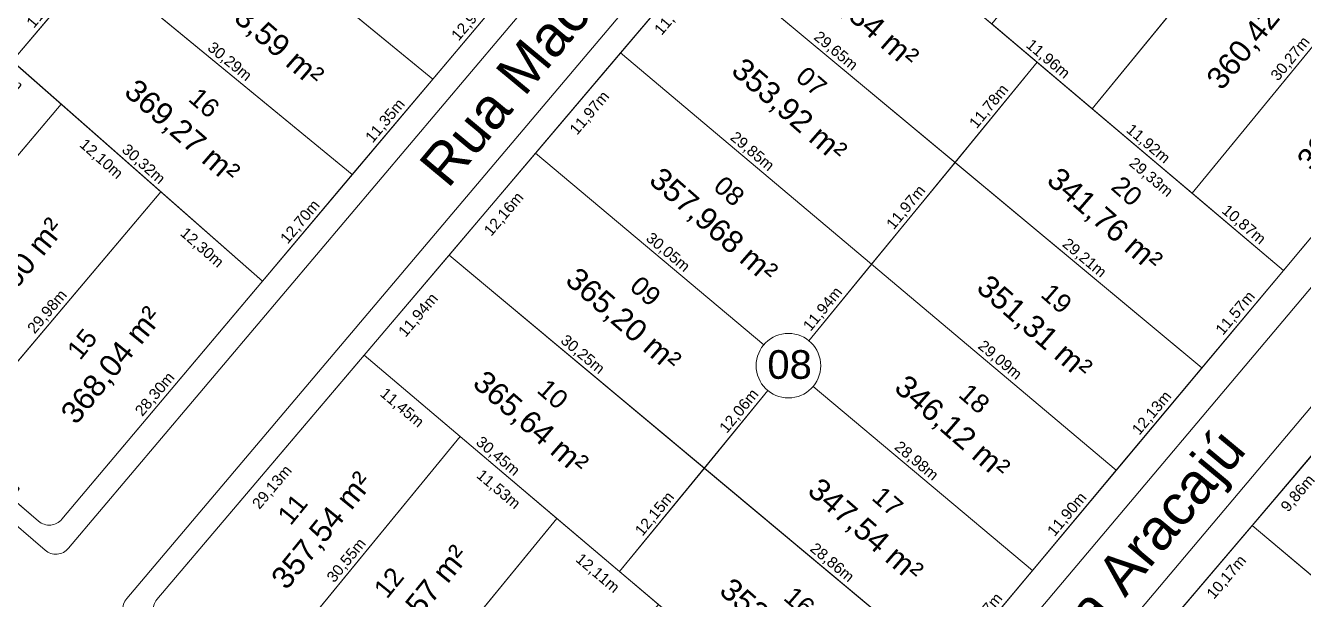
# Model space of a CAD drawing. Header units: metres. Extents: x 3808 to 8215, y 2374 to 6187.
# Drawn here: x 5426.7 to 5542.9, y 3621.4 to 3673.6 of the extents above; entities that cross this region are included whole.
import ezdxf

# ---------------------------------------------------------------- set-up
doc = ezdxf.new("R2010")
doc.units = ezdxf.units.M
for name, color, linetype in [('Areas Lotes', 1, 'Continuous'), ('Calçada', 8, 'Continuous'), ('COTAS', 7, 'Continuous'), ('Fluxo', 170, 'Continuous'), ('Lote', 7, 'Continuous'), ('Nome das Ruas', 7, 'Continuous'), ('Nº Lote', 7, 'Continuous'), ('Nº. quadra', 7, 'Continuous'), ('quadras', 7, 'Continuous')]:
    doc.layers.add(name, color=color, linetype=linetype)
doc.styles.add('Arial', font='arial.ttf')
doc.dimstyles.new('Copy(2) of ISO-25', dxfattribs={"dimtxt": 1, "dimasz": 2.5, "dimexe": 1.25, "dimexo": 0.625, "dimgap": 0.2, "dimtad": 1, "dimtoh": 1, "dimlfac": 1, "dimzin": 1, "dimtxsty": 'Arial', "dimblk": 'NONE', "dimcen": 0, "dimse1": 1, "dimse2": 1, "dimsd1": 1, "dimsd2": 1, "dimclrt": 256, "dimaunit": 1, "dimadec": 3, "dimazin": 0, "dimtfac": 1, "dimtmove": 0, "dimatfit": 3, "dimldrblk": 'NONE', "dimfxl": 1, "dimtolj": 1, "dimtzin": 0, "dimarcsym": 0})

# ---------------------------------------------------------------- blocks, each defined once
blk = doc.blocks.new('*D8033')
at = {"layer": 'Defpoints', "color": 0, "linetype": 'Continuous', "transparency": 16777216}
for p in [(5536.74, 3709.92), (5627.88, 3632.7), (5627.88, 3632.7)]:
    blk.add_point(p, dxfattribs=at)
at = {"layer": 'COTAS', "linetype": 'Continuous', "lineweight": 5, "transparency": 16777216, "insert": (5582.82, 3671.92), "char_height": 1, "attachment_point": 5, "rotation": 319.7275, "style": 'Arial'}
blk.add_mtext('\\A1;119,46m', dxfattribs=at)
blk = doc.blocks.new('_None')
blk = doc.blocks.new('*D8243')
at = {"layer": 'Defpoints', "color": 0, "linetype": 'Continuous', "transparency": 16777216}
for p in [(5538.28, 3628.12), (5539.9, 3626.73), (5531.69, 3620.37)]:
    blk.add_point(p, dxfattribs=at)
at = {"layer": 'COTAS', "linetype": 'Continuous', "lineweight": 5, "transparency": 16777216, "insert": (5536, 3623.38), "char_height": 1, "attachment_point": 5, "rotation": 49.624, "style": 'Arial'}
blk.add_mtext('\\A1;10,17m', dxfattribs=at)
blk = doc.blocks.new('*D8244')
at = {"layer": 'Defpoints', "color": 0, "linetype": 'Continuous', "transparency": 16777216}
for p in [(5544.66, 3635.63), (5546.29, 3634.24), (5538.28, 3628.12)]:
    blk.add_point(p, dxfattribs=at)
at = {"layer": 'COTAS', "linetype": 'Continuous', "lineweight": 5, "transparency": 16777216, "insert": (5542.49, 3631.01), "char_height": 1, "attachment_point": 5, "rotation": 49.624, "style": 'Arial'}
blk.add_mtext('\\A1;9,86m', dxfattribs=at)
blk = doc.blocks.new('*D8261')
at = {"layer": 'Defpoints', "color": 0, "linetype": 'Continuous', "transparency": 16777216}
for p in [(5538.28, 3628.12), (5561.1, 3608.92), (5561.1, 3608.92)]:
    blk.add_point(p, dxfattribs=at)
at = {"layer": 'COTAS', "linetype": 'Continuous', "lineweight": 5, "transparency": 16777216, "insert": (5550.2, 3619.13), "char_height": 1, "attachment_point": 5, "rotation": 319.9346, "style": 'Arial'}
blk.add_mtext('\\A1;29,82m', dxfattribs=at)
blk = doc.blocks.new('*D8282')
at = {"layer": 'Defpoints', "color": 0, "linetype": 'Continuous', "transparency": 16777216}
for p in [(5419.67, 3635.57), (5427.9, 3628.51), (5427.9, 3628.51)]:
    blk.add_point(p, dxfattribs=at)
at = {"layer": 'COTAS', "linetype": 'Continuous', "lineweight": 5, "transparency": 16777216, "insert": (5424.3, 3632.65), "char_height": 1, "attachment_point": 5, "rotation": 319.3755, "style": 'Arial'}
blk.add_mtext('\\A1;10,84m', dxfattribs=at)
blk = doc.blocks.new('*D8295')
at = {"layer": 'Defpoints', "color": 0, "linetype": 'Continuous', "transparency": 16777216}
for p in [(5429.94, 3666.46), (5429.94, 3666.46), (5410.49, 3643.45)]:
    blk.add_point(p, dxfattribs=at)
at = {"layer": 'COTAS', "linetype": 'Continuous', "lineweight": 5, "transparency": 16777216, "insert": (5419.6, 3655.47), "char_height": 1, "attachment_point": 5, "rotation": 49.7979, "style": 'Arial'}
blk.add_mtext('\\A1;30,13m', dxfattribs=at)
blk = doc.blocks.new('*D8296')
at = {"layer": 'Defpoints', "color": 0, "linetype": 'Continuous', "transparency": 16777216}
for p in [(5439.02, 3658.47), (5439.02, 3658.47), (5419.67, 3635.57)]:
    blk.add_point(p, dxfattribs=at)
at = {"layer": 'COTAS', "linetype": 'Continuous', "lineweight": 5, "transparency": 16777216, "insert": (5428.73, 3647.54), "char_height": 1, "attachment_point": 5, "rotation": 49.7979, "style": 'Arial'}
blk.add_mtext('\\A1;29,98m', dxfattribs=at)
blk = doc.blocks.new('*D8297')
at = {"layer": 'Defpoints', "color": 0, "linetype": 'Continuous', "transparency": 16777216}
for p in [(5448.25, 3650.34), (5448.25, 3650.34), (5430.02, 3628.68)]:
    blk.add_point(p, dxfattribs=at)
at = {"layer": 'COTAS', "linetype": 'Continuous', "lineweight": 5, "transparency": 16777216, "insert": (5438.52, 3640.03), "char_height": 1, "attachment_point": 5, "rotation": 49.9029, "style": 'Arial'}
blk.add_mtext('\\A1;28,30m', dxfattribs=at)
blk = doc.blocks.new('*D8298')
at = {"layer": 'Defpoints', "color": 0, "linetype": 'Continuous', "transparency": 16777216}
for p in [(5466.24, 3636.21), (5466.24, 3636.21), (5446.88, 3612.59)]:
    blk.add_point(p, dxfattribs=at)
at = {"layer": 'COTAS', "linetype": 'Continuous', "lineweight": 5, "transparency": 16777216, "insert": (5455.94, 3624.91), "char_height": 1, "attachment_point": 5, "rotation": 50.658, "style": 'Arial'}
blk.add_mtext('\\A1;30,55m', dxfattribs=at)
blk = doc.blocks.new('*D8299')
at = {"layer": 'Defpoints', "color": 0, "linetype": 'Continuous', "transparency": 16777216}
for p in [(5475.04, 3628.76), (5475.04, 3628.76), (5455.74, 3605.21)]:
    blk.add_point(p, dxfattribs=at)
at = {"layer": 'COTAS', "linetype": 'Continuous', "lineweight": 5, "transparency": 16777216, "insert": (5464.77, 3617.5), "char_height": 1, "attachment_point": 5, "rotation": 50.658, "style": 'Arial'}
blk.add_mtext('\\A1;30,45m', dxfattribs=at)
blk = doc.blocks.new('*D8304')
at = {"layer": 'Defpoints', "color": 0, "linetype": 'Continuous', "transparency": 16777216}
for p in [(5518.29, 3624.02), (5518.29, 3624.02), (5510.61, 3614.84)]:
    blk.add_point(p, dxfattribs=at)
at = {"layer": 'COTAS', "linetype": 'Continuous', "lineweight": 5, "transparency": 16777216, "insert": (5513.83, 3619.94), "char_height": 1, "attachment_point": 5, "rotation": 50.1026, "style": 'Arial'}
blk.add_mtext('\\A1;11,97m', dxfattribs=at)
blk = doc.blocks.new('*D8305')
at = {"layer": 'Defpoints', "color": 0, "linetype": 'Continuous', "transparency": 16777216}
for p in [(5525.92, 3633.15), (5525.92, 3633.15), (5518.29, 3624.02)]:
    blk.add_point(p, dxfattribs=at)
at = {"layer": 'COTAS', "linetype": 'Continuous', "lineweight": 5, "transparency": 16777216, "insert": (5521.49, 3629.1), "char_height": 1, "attachment_point": 5, "rotation": 50.1026, "style": 'Arial'}
blk.add_mtext('\\A1;11,90m', dxfattribs=at)
blk = doc.blocks.new('*D8306')
at = {"layer": 'Defpoints', "color": 0, "linetype": 'Continuous', "transparency": 16777216}
for p in [(5533.7, 3642.46), (5533.7, 3642.46), (5525.92, 3633.15)]:
    blk.add_point(p, dxfattribs=at)
at = {"layer": 'COTAS', "linetype": 'Continuous', "lineweight": 5, "transparency": 16777216, "insert": (5529.2, 3638.32), "char_height": 1, "attachment_point": 5, "rotation": 50.1026, "style": 'Arial'}
blk.add_mtext('\\A1;12,13m', dxfattribs=at)
blk = doc.blocks.new('*D8307')
at = {"layer": 'Defpoints', "color": 0, "linetype": 'Continuous', "transparency": 16777216}
for p in [(5541.12, 3651.33), (5541.12, 3651.33), (5533.7, 3642.46)]:
    blk.add_point(p, dxfattribs=at)
at = {"layer": 'COTAS', "linetype": 'Continuous', "lineweight": 5, "transparency": 16777216, "insert": (5536.8, 3647.41), "char_height": 1, "attachment_point": 5, "rotation": 50.1026, "style": 'Arial'}
blk.add_mtext('\\A1;11,57m', dxfattribs=at)
blk = doc.blocks.new('*D8308')
at = {"layer": 'Defpoints', "color": 0, "linetype": 'Continuous', "transparency": 16777216}
for p in [(5559.61, 3673.44), (5559.61, 3673.44), (5541.12, 3651.33)]:
    blk.add_point(p, dxfattribs=at)
at = {"layer": 'COTAS', "linetype": 'Continuous', "lineweight": 5, "transparency": 16777216, "insert": (5549.75, 3662.9), "char_height": 1, "attachment_point": 5, "rotation": 50.1026, "style": 'Arial'}
blk.add_mtext('\\A1;28,82m', dxfattribs=at)
blk = doc.blocks.new('*D8309')
at = {"layer": 'Defpoints', "color": 0, "linetype": 'Continuous', "transparency": 16777216}
for p in [(5456.43, 3660.05), (5456.43, 3660.05), (5448.25, 3650.34)]:
    blk.add_point(p, dxfattribs=at)
at = {"layer": 'COTAS', "linetype": 'Continuous', "lineweight": 5, "transparency": 16777216, "insert": (5451.73, 3655.71), "char_height": 1, "attachment_point": 5, "rotation": 49.9029, "style": 'Arial'}
blk.add_mtext('\\A1;12,70m', dxfattribs=at)
blk = doc.blocks.new('*D8310')
at = {"layer": 'Defpoints', "color": 0, "linetype": 'Continuous', "transparency": 16777216}
for p in [(5463.74, 3668.73), (5463.74, 3668.73), (5456.43, 3660.05)]:
    blk.add_point(p, dxfattribs=at)
at = {"layer": 'COTAS', "linetype": 'Continuous', "lineweight": 5, "transparency": 16777216, "insert": (5459.47, 3664.91), "char_height": 1, "attachment_point": 5, "rotation": 49.9029, "style": 'Arial'}
blk.add_mtext('\\A1;11,35m', dxfattribs=at)
blk = doc.blocks.new('*D8311')
at = {"layer": 'Defpoints', "color": 0, "linetype": 'Continuous', "transparency": 16777216}
for p in [(5472.06, 3678.61), (5472.06, 3678.61), (5463.74, 3668.73)]:
    blk.add_point(p, dxfattribs=at)
at = {"layer": 'COTAS', "linetype": 'Continuous', "lineweight": 5, "transparency": 16777216, "insert": (5467.29, 3674.19), "char_height": 1, "attachment_point": 5, "rotation": 49.9029, "style": 'Arial'}
blk.add_mtext('\\A1;12,91m', dxfattribs=at)
blk = doc.blocks.new('*D8324')
at = {"layer": 'Defpoints', "color": 0, "linetype": 'Continuous', "transparency": 16777216}
for p in [(5433.03, 3679.29), (5433.03, 3679.29), (5425.5, 3670.37)]:
    blk.add_point(p, dxfattribs=at)
at = {"layer": 'COTAS', "linetype": 'Continuous', "lineweight": 5, "transparency": 16777216, "insert": (5428.65, 3675.35), "char_height": 1, "attachment_point": 5, "rotation": 49.7979, "style": 'Arial'}
blk.add_mtext('\\A1;11,67m', dxfattribs=at)
blk = doc.blocks.new('*D8329')
at = {"layer": 'Defpoints', "color": 0, "linetype": 'Continuous', "transparency": 16777216}
for p in [(5488.45, 3633.33), (5488.45, 3633.33), (5480.75, 3623.93)]:
    blk.add_point(p, dxfattribs=at)
at = {"layer": 'COTAS', "linetype": 'Continuous', "lineweight": 5, "transparency": 16777216, "insert": (5483.98, 3629.14), "char_height": 1, "attachment_point": 5, "rotation": 50.658, "style": 'Arial'}
blk.add_mtext('\\A1;12,15m', dxfattribs=at)
blk = doc.blocks.new('*D8330')
at = {"layer": 'Defpoints', "color": 0, "linetype": 'Continuous', "transparency": 16777216}
for p in [(5496.1, 3642.66), (5496.1, 3642.66), (5488.45, 3633.33)]:
    blk.add_point(p, dxfattribs=at)
at = {"layer": 'COTAS', "linetype": 'Continuous', "lineweight": 5, "transparency": 16777216, "insert": (5491.66, 3638.5), "char_height": 1, "attachment_point": 5, "rotation": 50.658, "style": 'Arial'}
blk.add_mtext('\\A1;12,06m', dxfattribs=at)
blk = doc.blocks.new('*D8331')
at = {"layer": 'Defpoints', "color": 0, "linetype": 'Continuous', "transparency": 16777216}
for p in [(5503.67, 3651.89), (5503.67, 3651.89), (5496.1, 3642.66)]:
    blk.add_point(p, dxfattribs=at)
at = {"layer": 'COTAS', "linetype": 'Continuous', "lineweight": 5, "transparency": 16777216, "insert": (5499.27, 3647.78), "char_height": 1, "attachment_point": 5, "rotation": 50.658, "style": 'Arial'}
blk.add_mtext('\\A1;11,94m', dxfattribs=at)
blk = doc.blocks.new('*D8332')
at = {"layer": 'Defpoints', "color": 0, "linetype": 'Continuous', "transparency": 16777216}
for p in [(5511.26, 3661.15), (5511.26, 3661.15), (5503.67, 3651.89)]:
    blk.add_point(p, dxfattribs=at)
at = {"layer": 'COTAS', "linetype": 'Continuous', "lineweight": 5, "transparency": 16777216, "insert": (5506.84, 3657.03), "char_height": 1, "attachment_point": 5, "rotation": 50.658, "style": 'Arial'}
blk.add_mtext('\\A1;11,97m', dxfattribs=at)
blk = doc.blocks.new('*D8333')
at = {"layer": 'Defpoints', "color": 0, "linetype": 'Continuous', "transparency": 16777216}
for p in [(5518.73, 3670.27), (5518.73, 3670.27), (5511.26, 3661.15)]:
    blk.add_point(p, dxfattribs=at)
at = {"layer": 'COTAS', "linetype": 'Continuous', "lineweight": 5, "transparency": 16777216, "insert": (5514.38, 3666.22), "char_height": 1, "attachment_point": 5, "rotation": 50.658, "style": 'Arial'}
blk.add_mtext('\\A1;11,78m', dxfattribs=at)
blk = doc.blocks.new('*D8334')
at = {"layer": 'Defpoints', "color": 0, "linetype": 'Continuous', "transparency": 16777216}
for p in [(5457.51, 3643.61), (5459.22, 3642.16), (5438.66, 3621.39)]:
    blk.add_point(p, dxfattribs=at)
at = {"layer": 'COTAS', "linetype": 'Continuous', "lineweight": 5, "transparency": 16777216, "insert": (5449.18, 3631.57), "char_height": 1, "attachment_point": 5, "rotation": 49.7026, "style": 'Arial'}
blk.add_mtext('\\A1;29,13m', dxfattribs=at)
blk = doc.blocks.new('*D8335')
at = {"layer": 'Defpoints', "color": 0, "linetype": 'Continuous', "transparency": 16777216}
for p in [(5465.23, 3652.72), (5466.94, 3651.27), (5457.51, 3643.61)]:
    blk.add_point(p, dxfattribs=at)
at = {"layer": 'COTAS', "linetype": 'Continuous', "lineweight": 5, "transparency": 16777216, "insert": (5462.47, 3647.23), "char_height": 1, "attachment_point": 5, "rotation": 49.7026, "style": 'Arial'}
blk.add_mtext('\\A1;11,94m', dxfattribs=at)
blk = doc.blocks.new('*D8336')
at = {"layer": 'Defpoints', "color": 0, "linetype": 'Continuous', "transparency": 16777216}
for p in [(5473.09, 3661.99), (5474.8, 3660.54), (5465.23, 3652.72)]:
    blk.add_point(p, dxfattribs=at)
at = {"layer": 'COTAS', "linetype": 'Continuous', "lineweight": 5, "transparency": 16777216, "insert": (5470.26, 3656.42), "char_height": 1, "attachment_point": 5, "rotation": 49.7026, "style": 'Arial'}
blk.add_mtext('\\A1;12,16m', dxfattribs=at)
blk = doc.blocks.new('*D8337')
at = {"layer": 'Defpoints', "color": 0, "linetype": 'Continuous', "transparency": 16777216}
for p in [(5480.84, 3671.12), (5482.54, 3669.67), (5473.09, 3661.99)]:
    blk.add_point(p, dxfattribs=at)
at = {"layer": 'COTAS', "linetype": 'Continuous', "lineweight": 5, "transparency": 16777216, "insert": (5478.06, 3665.62), "char_height": 1, "attachment_point": 5, "rotation": 49.7026, "style": 'Arial'}
blk.add_mtext('\\A1;11,97m', dxfattribs=at)
blk = doc.blocks.new('*D8338')
at = {"layer": 'Defpoints', "color": 0, "linetype": 'Continuous', "transparency": 16777216}
for p in [(5488.48, 3680.13), (5490.19, 3678.68), (5480.84, 3671.12)]:
    blk.add_point(p, dxfattribs=at)
at = {"layer": 'COTAS', "linetype": 'Continuous', "lineweight": 5, "transparency": 16777216, "insert": (5485.76, 3674.7), "char_height": 1, "attachment_point": 5, "rotation": 49.7026, "style": 'Arial'}
blk.add_mtext('\\A1;11,82m', dxfattribs=at)
blk = doc.blocks.new('*D8364')
at = {"layer": 'Defpoints', "color": 0, "linetype": 'Continuous', "transparency": 16777216}
for p in [(5420.86, 3674.46), (5429.94, 3666.46), (5428.49, 3664.82)]:
    blk.add_point(p, dxfattribs=at)
at = {"layer": 'COTAS', "linetype": 'Continuous', "lineweight": 5, "transparency": 16777216, "insert": (5424.48, 3669.42), "char_height": 1, "attachment_point": 5, "rotation": 318.6336, "style": 'Arial'}
blk.add_mtext('\\A1;12,10m', dxfattribs=at)
blk = doc.blocks.new('*D8365')
at = {"layer": 'Defpoints', "color": 0, "linetype": 'Continuous', "transparency": 16777216}
for p in [(5429.94, 3666.46), (5439.02, 3658.47), (5437.58, 3656.83)]:
    blk.add_point(p, dxfattribs=at)
at = {"layer": 'COTAS', "linetype": 'Continuous', "lineweight": 5, "transparency": 16777216, "insert": (5433.56, 3661.43), "char_height": 1, "attachment_point": 5, "rotation": 318.6336, "style": 'Arial'}
blk.add_mtext('\\A1;12,10m', dxfattribs=at)
blk = doc.blocks.new('*D8366')
at = {"layer": 'Defpoints', "color": 0, "linetype": 'Continuous', "transparency": 16777216}
for p in [(5439.02, 3658.47), (5448.25, 3650.34), (5446.81, 3648.7)]:
    blk.add_point(p, dxfattribs=at)
at = {"layer": 'COTAS', "linetype": 'Continuous', "lineweight": 5, "transparency": 16777216, "insert": (5442.72, 3653.36), "char_height": 1, "attachment_point": 5, "rotation": 318.6336, "style": 'Arial'}
blk.add_mtext('\\A1;12,30m', dxfattribs=at)
blk = doc.blocks.new('*D8367')
at = {"layer": 'Defpoints', "color": 0, "linetype": 'Continuous', "transparency": 16777216}
for p in [(5457.51, 3643.61), (5466.24, 3636.21), (5464.77, 3634.48)]:
    blk.add_point(p, dxfattribs=at)
at = {"layer": 'COTAS', "linetype": 'Continuous', "lineweight": 5, "transparency": 16777216, "insert": (5460.92, 3638.79), "char_height": 1, "attachment_point": 5, "rotation": 319.7511, "style": 'Arial'}
blk.add_mtext('\\A1;11,45m', dxfattribs=at)
blk = doc.blocks.new('*D8368')
at = {"layer": 'Defpoints', "color": 0, "linetype": 'Continuous', "transparency": 16777216}
for p in [(5466.24, 3636.21), (5475.04, 3628.76), (5473.57, 3627.03)]:
    blk.add_point(p, dxfattribs=at)
at = {"layer": 'COTAS', "linetype": 'Continuous', "lineweight": 5, "transparency": 16777216, "insert": (5469.69, 3631.36), "char_height": 1, "attachment_point": 5, "rotation": 319.7511, "style": 'Arial'}
blk.add_mtext('\\A1;11,53m', dxfattribs=at)
blk = doc.blocks.new('*D8369')
at = {"layer": 'Defpoints', "color": 0, "linetype": 'Continuous', "transparency": 16777216}
for p in [(5475.04, 3628.76), (5484.28, 3620.94), (5482.81, 3619.21)]:
    blk.add_point(p, dxfattribs=at)
at = {"layer": 'COTAS', "linetype": 'Continuous', "lineweight": 5, "transparency": 16777216, "insert": (5478.71, 3623.73), "char_height": 1, "attachment_point": 5, "rotation": 319.7511, "style": 'Arial'}
blk.add_mtext('\\A1;12,11m', dxfattribs=at)
blk = doc.blocks.new('*D8372')
at = {"layer": 'Defpoints', "color": 0, "linetype": 'Continuous', "transparency": 16777216}
for p in [(5457.51, 3643.61), (5480.75, 3623.93), (5480.75, 3623.93)]:
    blk.add_point(p, dxfattribs=at)
at = {"layer": 'COTAS', "linetype": 'Continuous', "lineweight": 5, "transparency": 16777216, "insert": (5469.64, 3634.38), "char_height": 1, "attachment_point": 5, "rotation": 319.7511, "style": 'Arial'}
blk.add_mtext('\\A1;30,45m', dxfattribs=at)
blk = doc.blocks.new('*D8373')
at = {"layer": 'Defpoints', "color": 0, "linetype": 'Continuous', "transparency": 16777216}
for p in [(5480.75, 3623.93), (5502.69, 3605.36), (5502.69, 3605.36)]:
    blk.add_point(p, dxfattribs=at)
at = {"layer": 'COTAS', "linetype": 'Continuous', "lineweight": 5, "transparency": 16777216, "insert": (5492.24, 3615.26), "char_height": 1, "attachment_point": 5, "rotation": 319.7511, "style": 'Arial'}
blk.add_mtext('\\A1;28,74m', dxfattribs=at)
blk = doc.blocks.new('*D8374')
at = {"layer": 'Defpoints', "color": 0, "linetype": 'Continuous', "transparency": 16777216}
for p in [(5465.23, 3652.72), (5488.45, 3633.33), (5488.45, 3633.33)]:
    blk.add_point(p, dxfattribs=at)
at = {"layer": 'COTAS', "linetype": 'Continuous', "lineweight": 5, "transparency": 16777216, "insert": (5477.35, 3643.64), "char_height": 1, "attachment_point": 5, "rotation": 320.1476, "style": 'Arial'}
blk.add_mtext('\\A1;30,25m', dxfattribs=at)
blk = doc.blocks.new('*D8375')
at = {"layer": 'Defpoints', "color": 0, "linetype": 'Continuous', "transparency": 16777216}
for p in [(5488.45, 3633.33), (5510.61, 3614.84), (5510.61, 3614.84)]:
    blk.add_point(p, dxfattribs=at)
at = {"layer": 'COTAS', "linetype": 'Continuous', "lineweight": 5, "transparency": 16777216, "insert": (5500.04, 3624.7), "char_height": 1, "attachment_point": 5, "rotation": 320.1476, "style": 'Arial'}
blk.add_mtext('\\A1;28,86m', dxfattribs=at)
blk = doc.blocks.new('*D8376')
at = {"layer": 'Defpoints', "color": 0, "linetype": 'Continuous', "transparency": 16777216}
for p in [(5473.09, 3661.99), (5496.1, 3642.66), (5496.1, 3642.66)]:
    blk.add_point(p, dxfattribs=at)
at = {"layer": 'COTAS', "linetype": 'Continuous', "lineweight": 5, "transparency": 16777216, "insert": (5485.11, 3652.94), "char_height": 1, "attachment_point": 5, "rotation": 319.9626, "style": 'Arial'}
blk.add_mtext('\\A1;30,05m', dxfattribs=at)
blk = doc.blocks.new('*D8377')
at = {"layer": 'Defpoints', "color": 0, "linetype": 'Continuous', "transparency": 16777216}
for p in [(5496.1, 3642.66), (5518.29, 3624.02), (5518.29, 3624.02)]:
    blk.add_point(p, dxfattribs=at)
at = {"layer": 'COTAS', "linetype": 'Continuous', "lineweight": 5, "transparency": 16777216, "insert": (5507.71, 3633.95), "char_height": 1, "attachment_point": 5, "rotation": 319.9626, "style": 'Arial'}
blk.add_mtext('\\A1;28,98m', dxfattribs=at)
blk = doc.blocks.new('*D8378')
at = {"layer": 'Defpoints', "color": 0, "linetype": 'Continuous', "transparency": 16777216}
for p in [(5480.84, 3671.12), (5503.67, 3651.89), (5503.67, 3651.89)]:
    blk.add_point(p, dxfattribs=at)
at = {"layer": 'COTAS', "linetype": 'Continuous', "lineweight": 5, "transparency": 16777216, "insert": (5492.77, 3662.12), "char_height": 1, "attachment_point": 5, "rotation": 319.8993, "style": 'Arial'}
blk.add_mtext('\\A1;29,85m', dxfattribs=at)
blk = doc.blocks.new('*D8379')
at = {"layer": 'Defpoints', "color": 0, "linetype": 'Continuous', "transparency": 16777216}
for p in [(5503.67, 3651.89), (5525.92, 3633.15), (5525.92, 3633.15)]:
    blk.add_point(p, dxfattribs=at)
at = {"layer": 'COTAS', "linetype": 'Continuous', "lineweight": 5, "transparency": 16777216, "insert": (5515.31, 3643.13), "char_height": 1, "attachment_point": 5, "rotation": 319.8993, "style": 'Arial'}
blk.add_mtext('\\A1;29,09m', dxfattribs=at)
blk = doc.blocks.new('*D8380')
at = {"layer": 'Defpoints', "color": 0, "linetype": 'Continuous', "transparency": 16777216}
for p in [(5488.48, 3680.13), (5511.26, 3661.15), (5511.26, 3661.15)]:
    blk.add_point(p, dxfattribs=at)
at = {"layer": 'COTAS', "linetype": 'Continuous', "lineweight": 5, "transparency": 16777216, "insert": (5500.38, 3671.26), "char_height": 1, "attachment_point": 5, "rotation": 320.2001, "style": 'Arial'}
blk.add_mtext('\\A1;29,65m', dxfattribs=at)
blk = doc.blocks.new('*D8381')
at = {"layer": 'Defpoints', "color": 0, "linetype": 'Continuous', "transparency": 16777216}
for p in [(5511.26, 3661.15), (5533.7, 3642.46), (5533.7, 3642.46)]:
    blk.add_point(p, dxfattribs=at)
at = {"layer": 'COTAS', "linetype": 'Continuous', "lineweight": 5, "transparency": 16777216, "insert": (5522.99, 3652.42), "char_height": 1, "attachment_point": 5, "rotation": 320.2001, "style": 'Arial'}
blk.add_mtext('\\A1;29,21m', dxfattribs=at)
blk = doc.blocks.new('*D8384')
at = {"layer": 'Defpoints', "color": 0, "linetype": 'Continuous', "transparency": 16777216}
for p in [(5542.88, 3689.42), (5542.88, 3689.42), (5523.73, 3666.04)]:
    blk.add_point(p, dxfattribs=at)
at = {"layer": 'COTAS', "linetype": 'Continuous', "lineweight": 5, "transparency": 16777216, "insert": (5532.69, 3678.24), "char_height": 1, "attachment_point": 5, "rotation": 50.658, "style": 'Arial'}
blk.add_mtext('\\A1;30,22m', dxfattribs=at)
blk = doc.blocks.new('*D8385')
at = {"layer": 'Defpoints', "color": 0, "linetype": 'Continuous', "transparency": 16777216}
for p in [(5552.02, 3681.76), (5552.02, 3681.76), (5532.83, 3658.35)]:
    blk.add_point(p, dxfattribs=at)
at = {"layer": 'COTAS', "linetype": 'Continuous', "lineweight": 5, "transparency": 16777216, "insert": (5541.8, 3670.56), "char_height": 1, "attachment_point": 5, "rotation": 50.658, "style": 'Arial'}
blk.add_mtext('\\A1;30,27m', dxfattribs=at)
blk = doc.blocks.new('*D8386')
at = {"layer": 'Defpoints', "color": 0, "linetype": 'Continuous', "transparency": 16777216}
for p in [(5496.24, 3689.28), (5518.73, 3670.27), (5517.34, 3668.62)]:
    blk.add_point(p, dxfattribs=at)
at = {"layer": 'COTAS', "linetype": 'Continuous', "lineweight": 5, "transparency": 16777216, "insert": (5506.61, 3678.74), "char_height": 1, "attachment_point": 5, "rotation": 319.7882, "style": 'Arial'}
blk.add_mtext('\\A1;29,45m', dxfattribs=at)
blk = doc.blocks.new('*D8387')
at = {"layer": 'Defpoints', "color": 0, "linetype": 'Continuous', "transparency": 16777216}
for p in [(5518.73, 3670.27), (5541.12, 3651.33), (5539.73, 3649.69)]:
    blk.add_point(p, dxfattribs=at)
at = {"layer": 'COTAS', "linetype": 'Continuous', "lineweight": 5, "transparency": 16777216, "insert": (5529.05, 3659.76), "char_height": 1, "attachment_point": 5, "rotation": 319.7882, "style": 'Arial'}
blk.add_mtext('\\A1;29,33m', dxfattribs=at)
blk = doc.blocks.new('*D8390')
at = {"layer": 'Defpoints', "color": 0, "linetype": 'Continuous', "transparency": 16777216}
for p in [(5514.59, 3673.76), (5523.73, 3666.04), (5523.73, 3666.04)]:
    blk.add_point(p, dxfattribs=at)
at = {"layer": 'COTAS', "linetype": 'Continuous', "lineweight": 5, "transparency": 16777216, "insert": (5519.68, 3670.52), "char_height": 1, "attachment_point": 5, "rotation": 319.7882, "style": 'Arial'}
blk.add_mtext('\\A1;11,96m', dxfattribs=at)
blk = doc.blocks.new('*D8391')
at = {"layer": 'Defpoints', "color": 0, "linetype": 'Continuous', "transparency": 16777216}
for p in [(5523.73, 3666.04), (5532.83, 3658.35), (5532.83, 3658.35)]:
    blk.add_point(p, dxfattribs=at)
at = {"layer": 'COTAS', "linetype": 'Continuous', "lineweight": 5, "transparency": 16777216, "insert": (5528.79, 3662.81), "char_height": 1, "attachment_point": 5, "rotation": 319.7882, "style": 'Arial'}
blk.add_mtext('\\A1;11,92m', dxfattribs=at)
blk = doc.blocks.new('*D8392')
at = {"layer": 'Defpoints', "color": 0, "linetype": 'Continuous', "transparency": 16777216}
for p in [(5532.83, 3658.35), (5541.12, 3651.33), (5541.12, 3651.33)]:
    blk.add_point(p, dxfattribs=at)
at = {"layer": 'COTAS', "linetype": 'Continuous', "lineweight": 5, "transparency": 16777216, "insert": (5537.49, 3655.45), "char_height": 1, "attachment_point": 5, "rotation": 319.7882, "style": 'Arial'}
blk.add_mtext('\\A1;10,87m', dxfattribs=at)
blk = doc.blocks.new('*D8399')
at = {"layer": 'Defpoints', "color": 0, "linetype": 'Continuous', "transparency": 16777216}
for p in [(5433.03, 3679.29), (5456.43, 3660.05), (5456.43, 3660.05)]:
    blk.add_point(p, dxfattribs=at)
at = {"layer": 'COTAS', "linetype": 'Continuous', "lineweight": 5, "transparency": 16777216, "insert": (5445.24, 3670.29), "char_height": 1, "attachment_point": 5, "rotation": 320.5787, "style": 'Arial'}
blk.add_mtext('\\A1;30,29m', dxfattribs=at)
blk = doc.blocks.new('*D8401')
at = {"layer": 'Defpoints', "color": 0, "linetype": 'Continuous', "transparency": 16777216}
for p in [(5440.36, 3687.96), (5463.74, 3668.73), (5463.74, 3668.73)]:
    blk.add_point(p, dxfattribs=at)
at = {"layer": 'COTAS', "linetype": 'Continuous', "lineweight": 5, "transparency": 16777216, "insert": (5452.56, 3678.96), "char_height": 1, "attachment_point": 5, "rotation": 320.5787, "style": 'Arial'}
blk.add_mtext('\\A1;30,27m', dxfattribs=at)
blk = doc.blocks.new('*D8423')
at = {"layer": 'Defpoints', "color": 0, "linetype": 'Continuous', "transparency": 16777216}
for p in [(5425.5, 3670.37), (5448.25, 3650.34), (5448.25, 3650.34)]:
    blk.add_point(p, dxfattribs=at)
at = {"layer": 'COTAS', "linetype": 'Continuous', "lineweight": 5, "transparency": 16777216, "insert": (5437.4, 3660.96), "char_height": 1, "attachment_point": 5, "rotation": 318.6336, "style": 'Arial'}
blk.add_mtext('\\A1;30,32m', dxfattribs=at)

msp = doc.modelspace()

# ---------------------------------------------------------------- hatches: boundary and pattern name
at = {"layer": 'Fluxo', "lineweight": 5}
h = msp.add_hatch(dxfattribs=at)
h.set_pattern_fill('ANSI32', color=256, scale=0.15)
h.set_pattern_definition([(45, (-581.274, 256.0805), (-1.01027881, 1.01027881), []), (45, (-580.6005, 256.0805), (-1.01027881, 1.01027881), [])])
edge = h.paths.add_edge_path()
edge.add_arc((6409.322, 3934.822), 605.94, 215.558436, 220.888153)
edge.add_arc((6409.322, 3934.822), 601.94, 215.558436, 220.888153)
edge.add_line((5951.237, 3538.183), (5954.261, 3540.801))
edge.add_arc((10925.118, 7550.386), 6385.997, 217.3930198, 218.3872368)
edge.add_arc((10925.118, 7550.386), 6389.997, 217.3930198, 218.3872368)
edge.add_arc((8022.058, 5423.597), 2788.956, 216.17081, 218.897105)
edge.add_arc((8022.058, 5423.597), 2792.956, 216.17081, 218.897105)
edge.add_arc((6561.25, 4446.689), 1035.746, 216.369866, 220.234553)
edge.add_arc((6561.25, 4446.689), 1039.746, 216.369866, 220.234553)
edge.add_line((5727.223, 3832.546), (5655.544, 3923.802))
edge.add_line((5724.078, 3830.075), (5652.399, 3921.332))
edge.add_line((5655.674, 3923.617), (5438.849, 4274.969))
edge.add_line((5652.27, 3921.517), (5435.445, 4272.868))

# ---------------------------------------------------------------- linework, layer by layer
at = {"layer": 'Calçada', "linetype": 'Continuous', "lineweight": 5}
for p, q in [((5430.608, 3626.041), (5509.23, 3719.087)), ((5514.63, 3714.632), (5435.912, 3621.472)), ((5490.049, 3586.204), (5563.623, 3673.462)), ((5495.442, 3581.741), (5568.974, 3668.949)), ((5424.304, 3629.452), (5428.487, 3625.87))]:
    msp.add_line(p, q, dxfattribs=at)
for centre, start, end in [((5429.462, 3627.009), 229.42224, 319.80274), ((5437.058, 3620.504), 139.80274, 229.42224)]:
    msp.add_arc(centre, 1.5, start, end, dxfattribs=at)
at = {"layer": 'Lote', "linetype": 'Continuous', "lineweight": 5}
for p, q in [((5448.251, 3650.337), (5402.743, 3690.41)), ((5541.125, 3651.333), (5496.237, 3689.282)), ((5523.726, 3666.043), (5542.885, 3689.416)), ((5463.741, 3668.733), (5442.626, 3686.09)), ((5438.46, 3685.712), (5425.497, 3670.373)), ((5532.826, 3658.349), (5552.018, 3681.762)), ((5488.479, 3680.134), (5533.702, 3642.455)), ((5456.432, 3660.053), (5433.032, 3679.289)), ((5525.924, 3633.151), (5480.835, 3671.12)), ((5497.963, 3644.932), (5518.73, 3670.266)), ((5429.938, 3666.463), (5410.486, 3643.447)), ((5473.094, 3661.991), (5493.852, 3644.55)), ((5439.019, 3658.467), (5419.668, 3635.57)), ((5510.61, 3614.835), (5465.229, 3652.716)), ((5457.506, 3643.608), (5502.688, 3605.36)), ((5498.35, 3640.771), (5518.288, 3624.019)), ((5480.749, 3623.932), (5494.239, 3640.389)), ((5446.876, 3612.587), (5466.242, 3636.212)), ((5455.738, 3605.214), (5475.042, 3628.763)), ((5538.276, 3628.115), (5584.329, 3589.383))]:
    msp.add_line(p, q, dxfattribs=at)
at = {"layer": 'Lote', "linetype": 'Continuous', "lineweight": 5, "flags": 128}
for points in [[(5425.497, 3670.373), (5433.032, 3679.289), (5409.629, 3698.526), (5402.743, 3690.41)], [(5514.592, 3673.764), (5523.726, 3666.043), (5542.885, 3689.416), (5533.719, 3697.097)], [(5511.26, 3661.153), (5518.73, 3670.266), (5496.237, 3689.282), (5488.479, 3680.134)], [(5552.018, 3681.762), (5542.885, 3689.416), (5523.726, 3666.043), (5532.826, 3658.349)], [(5488.479, 3680.134), (5480.835, 3671.12), (5503.669, 3651.892), (5511.26, 3661.153)], [(5433.032, 3679.289), (5425.497, 3670.373), (5448.251, 3650.337), (5456.432, 3660.053)], [(5429.938, 3666.463), (5420.857, 3674.46), (5401.304, 3651.324), (5410.486, 3643.447)], [(5518.73, 3670.266), (5511.26, 3661.153), (5533.702, 3642.455), (5541.125, 3651.333)], [(5439.019, 3658.467), (5429.938, 3666.463), (5410.486, 3643.447), (5419.668, 3635.57)], [(5511.26, 3661.153), (5503.669, 3651.892), (5525.924, 3633.151), (5533.702, 3642.455)], [(5480.749, 3623.932), (5488.453, 3633.33), (5465.229, 3652.716), (5457.506, 3643.608)], [(5475.042, 3628.763), (5466.242, 3636.212), (5446.876, 3612.587), (5455.738, 3605.214)], [(5567.473, 3616.5), (5544.662, 3635.625), (5538.276, 3628.115), (5561.099, 3608.921)], [(5488.453, 3633.33), (5480.749, 3623.932), (5502.688, 3605.36), (5510.61, 3614.835)], [(5455.738, 3605.214), (5465.045, 3597.472), (5484.283, 3620.94), (5475.042, 3628.763)]]:
    msp.add_lwpolyline(points, close=True, dxfattribs=at)
for points in [[(5442.626, 3686.09), (5463.741, 3668.733), (5472.055, 3678.608), (5448.622, 3697.735), (5442.253, 3690.199)], [(5438.46, 3685.712), (5433.032, 3679.289), (5456.432, 3660.053), (5463.741, 3668.733), (5442.626, 3686.09)], [(5497.963, 3644.932), (5503.669, 3651.892), (5480.835, 3671.12), (5473.094, 3661.991), (5493.852, 3644.55)], [(5493.852, 3644.55), (5473.094, 3661.991), (5465.229, 3652.716), (5488.453, 3633.33), (5494.239, 3640.389)], [(5498.35, 3640.771), (5518.288, 3624.019), (5525.924, 3633.151), (5503.669, 3651.892), (5497.963, 3644.932)], [(5494.239, 3640.389), (5488.453, 3633.33), (5510.61, 3614.835), (5518.288, 3624.019), (5498.35, 3640.771)], [(5556.473, 3603.419), (5561.099, 3608.921), (5538.276, 3628.115), (5531.687, 3620.366), (5552.331, 3603.058)]]:
    msp.add_lwpolyline(points, dxfattribs=at)
for points in [[(5532.826, 3658.349), (5541.125, 3651.333), (5559.611, 3673.444, 0.4138707), (5559.423, 3675.556), (5552.018, 3681.762)], [(5419.668, 3635.57), (5427.896, 3628.512, 0.4169121), (5430.02, 3628.685), (5448.251, 3650.337), (5439.019, 3658.467)], [(5466.242, 3636.212), (5457.506, 3643.608), (5438.664, 3621.388, 0.416978), (5438.848, 3619.265), (5446.876, 3612.587)]]:
    msp.add_lwpolyline(points, format="xyb", close=True, dxfattribs=at)
at = {"layer": 'Nº. quadra', "lineweight": 5}
for start, end in [(0, 180), (180, 0)]:
    msp.add_arc((5496.101, 3642.661), 2.937, start, end, dxfattribs=at)
at = {"layer": 'quadras', "linetype": 'Continuous', "lineweight": 5}
for p, q in [((5430.02, 3628.685), (5505.78, 3718.662)), ((5514.717, 3711.076), (5438.664, 3621.388)), ((5484.317, 3583.386), (5559.611, 3673.444)), ((5384.077, 3666.102), (5427.896, 3628.512)), ((5569.655, 3665.016), (5493.227, 3575.137))]:
    msp.add_line(p, q, dxfattribs=at)
msp.add_arc((5428.873, 3629.651), 1.5, 229.37552, 319.90291, dxfattribs=at)

# ---------------------------------------------------------------- texts
at = {"layer": 'Areas Lotes', "color": 1, "lineweight": 5, "style": 'Arial'}
for s, rotation, p in [('351,34 m²', 318.90341, (5497.313, 3677.889)), ('360,42 m²', 50.94257, (5535.515, 3667.623)), ('343,59 m²', 318.90341, (5443.196, 3676.188)), ('333,17 m²', 50.94257, (5543.752, 3660.238)), ('353,92 m²', 318.90341, (5490.785, 3669.33)), ('369,27 m²', 318.90341, (5435.557, 3667.401)), ('357,968 m²', 318.90341, (5483.306, 3659.364)), ('341,76 m²', 318.90341, (5519.478, 3659.364)), ('363,60 m²', 50.94257, (5422.39, 3645.258)), ('365,20 m²', 318.90341, (5475.691, 3650.262)), ('351,31 m²', 318.90341, (5513.087, 3649.582)), ('368,04 m²', 50.94257, (5431.3, 3637.199)), ('365,64 m²', 318.90341, (5467.26, 3640.888)), ('346,12 m²', 318.90341, (5505.608, 3640.48)), ('357,54 m²', 50.94257, (5450.445, 3622.162)), ('347,54 m²', 318.90341, (5497.721, 3631.106)), ('351,57 m²', 50.94257, (5459.205, 3615.481)), ('352,87 m²', 318.90341, (5489.697, 3622.004))]:
    msp.add_text(s, height=2.0071, rotation=rotation, dxfattribs=at).set_placement(p)
at = {"layer": 'Nome das Ruas', "lineweight": 5, "style": 'Arial'}
for s, height, p in [('Rua Maceió', 3.6842, (5465.121, 3658.691, 190.804)), ('Rua Aracajú', 3.68425, (5519.769, 3613.124, 190.804))]:
    msp.add_text(s, height=height, rotation=50.27315, dxfattribs=at).set_placement(p)
at = {"layer": 'Nº Lote', "lineweight": 5, "style": 'Arial'}
for s, rotation, p in [('07', 318.90341, (5496.643, 3668.751, 1.156)), ('16', 318.90341, (5441.415, 3666.822, 1.156)), ('08', 318.90341, (5489.164, 3658.785, 1.156)), ('20', 318.90341, (5525.336, 3658.785, 1.156)), ('09', 318.90341, (5481.549, 3649.683, 1.156)), ('19', 318.90341, (5518.945, 3649.003, 1.156)), ('15', 50.94257, (5431.67, 3643.073, 1.156)), ('10', 318.90341, (5473.117, 3640.309, 1.156)), ('18', 318.90341, (5511.466, 3639.901, 1.156)), ('17', 318.90341, (5503.578, 3630.527, 1.156)), ('11', 50.94257, (5450.815, 3628.037, 1.156)), ('12', 50.94257, (5459.575, 3621.356, 1.156)), ('16', 318.90341, (5495.555, 3621.425, 1.156))]:
    msp.add_text(s, height=1.706, rotation=rotation, dxfattribs=at).set_placement(p)
at = {"layer": 'Nº. quadra', "lineweight": 5, "style": 'Arial'}
msp.add_text('08', height=2.6083, dxfattribs=at).set_placement((5494.181, 3641.464))

# ---------------------------------------------------------------- dimensions: what is measured, and where the dimension line sits
at = {"layer": 'COTAS', "linetype": 'Continuous', "lineweight": 5}
for p1, p2, distance, picture, middle in [((5536.736, 3709.922), (5627.879, 3632.702), 0, '*D8033', (5582.825, 3671.923)), ((5496.237, 3689.282), (5518.73, 3670.266), -2.158, '*D8386', (5506.608, 3678.738)), ((5523.726, 3666.043), (5542.885, 3689.416), 0, '*D8384', (5532.686, 3678.237)), ((5440.357, 3687.956), (5463.741, 3668.733), 0, '*D8401', (5452.557, 3678.963)), ((5532.826, 3658.349), (5552.018, 3681.762), 0, '*D8385', (5541.803, 3670.563)), ((5488.479, 3680.134), (5511.26, 3661.153), 0, '*D8380', (5500.382, 3671.259)), ((5425.497, 3670.373), (5433.032, 3679.289), 0, '*D8324', (5428.653, 3675.348)), ((5433.032, 3679.289), (5456.432, 3660.053), 0, '*D8399', (5445.24, 3670.29)), ((5480.835, 3671.12), (5503.669, 3651.892), 0, '*D8378', (5492.768, 3662.119)), ((5425.497, 3670.373), (5448.251, 3650.337), 0, '*D8423', (5437.403, 3660.956)), ((5410.486, 3643.447), (5429.938, 3666.463), 0, '*D8295', (5419.6, 3655.472)), ((5473.094, 3661.991), (5496.101, 3642.661), 0, '*D8376', (5485.113, 3652.939)), ((5511.26, 3661.153), (5533.702, 3642.455), 0, '*D8381', (5522.994, 3652.42)), ((5448.251, 3650.337), (5456.432, 3660.053), 0, '*D8309', (5451.729, 3655.711)), ((5419.668, 3635.57), (5439.019, 3658.467), 0, '*D8296', (5428.732, 3647.535)), ((5465.229, 3652.716), (5488.453, 3633.33), 0, '*D8374', (5477.354, 3643.638)), ((5503.669, 3651.892), (5525.924, 3633.151), 0, '*D8379', (5515.312, 3643.135)), ((5430.0201, 3628.6848), (5448.2509, 3650.3368), 0, '*D8297', (5438.5228, 3640.0267)), ((5438.664, 3621.388), (5457.506, 3643.608), -2.241, '*D8334', (5449.183, 3631.567)), ((5457.506, 3643.608), (5466.242, 3636.212), -2.273, '*D8367', (5460.923, 3638.787)), ((5457.506, 3643.608), (5480.749, 3623.932), 0, '*D8372', (5469.645, 3634.381)), ((5488.453, 3633.33), (5496.101, 3642.661), 0, '*D8330', (5491.658, 3638.503)), ((5496.101, 3642.661), (5518.288, 3624.019), 0, '*D8377', (5507.71, 3633.953)), ((5446.876, 3612.587), (5466.242, 3636.212), 0, '*D8298', (5455.94, 3624.907)), ((5480.749, 3623.932), (5488.453, 3633.33), 0, '*D8329', (5483.981, 3629.139)), ((5488.453, 3633.33), (5510.61, 3614.835), 0, '*D8375', (5500.045, 3624.698)), ((5455.738, 3605.214), (5475.042, 3628.763), 0, '*D8299', (5464.77, 3617.497)), ((5538.276, 3628.115), (5561.099, 3608.921), 0, '*D8261', (5550.203, 3619.131)), ((5480.749, 3623.932), (5502.688, 3605.36), 0, '*D8373', (5492.236, 3615.257))]:
    dim = msp.add_aligned_dim(p1=p1, p2=p2, distance=distance, dimstyle='Copy(2) of ISO-25', override={"dimpost": 'm'}, dxfattribs=at)
    dim.commit()
    dim.dimension.update_dxf_attribs({"geometry": picture, "text_midpoint": middle})
for base, p1, p2, angle, picture, middle in [((5490.188, 3678.684), (5480.835, 3671.12), (5488.479, 3680.134), 229.70257, '*D8338', (5485.756, 3674.695)), ((5472.055, 3678.608), (5463.741, 3668.733), (5472.055, 3678.608), 229.90291, '*D8311', (5467.285, 3674.187)), ((5428.495, 3664.825), (5420.857, 3674.46), (5429.938, 3666.463), 138.63356, '*D8364', (5424.484, 3669.424)), ((5523.726, 3666.043), (5514.592, 3673.764), (5523.726, 3666.043), 139.78824, '*D8390', (5519.676, 3670.515)), ((5559.611, 3673.444), (5541.125, 3651.333), (5559.611, 3673.444), 230.10255, '*D8308', (5549.753, 3662.902)), ((5482.545, 3669.671), (5473.094, 3661.991), (5480.835, 3671.12), 229.70257, '*D8337', (5478.063, 3665.624)), ((5518.73, 3670.266), (5511.26, 3661.153), (5518.73, 3670.266), 230.65796, '*D8333', (5514.376, 3666.218)), ((5539.732, 3649.686), (5518.73, 3670.266), (5541.125, 3651.333), 139.78824, '*D8387', (5529.052, 3659.764)), ((5463.741, 3668.733), (5456.432, 3660.053), (5463.741, 3668.733), 229.90291, '*D8310', (5459.474, 3664.909)), ((5437.576, 3656.828), (5429.938, 3666.463), (5439.019, 3658.467), 138.63356, '*D8365', (5433.565, 3661.427)), ((5532.826, 3658.349), (5523.726, 3666.043), (5532.826, 3658.349), 139.78824, '*D8391', (5528.793, 3662.808)), ((5474.804, 3660.542), (5465.229, 3652.716), (5473.094, 3661.991), 229.70257, '*D8336', (5470.26, 3656.422)), ((5511.26, 3661.153), (5503.669, 3651.892), (5511.26, 3661.153), 230.65796, '*D8332', (5506.845, 3657.031)), ((5446.808, 3648.698), (5439.019, 3658.467), (5448.251, 3650.337), 138.63356, '*D8366', (5442.721, 3653.364)), ((5541.125, 3651.333), (5532.826, 3658.349), (5541.125, 3651.333), 139.78824, '*D8392', (5537.493, 3655.453)), ((5466.938, 3651.266), (5457.506, 3643.608), (5465.229, 3652.716), 229.70257, '*D8335', (5462.466, 3647.23)), ((5503.669, 3651.892), (5496.101, 3642.661), (5503.669, 3651.892), 230.65796, '*D8331', (5499.265, 3647.784)), ((5541.125, 3651.333), (5533.702, 3642.455), (5541.125, 3651.333), 230.10255, '*D8307', (5536.799, 3647.408)), ((5533.702, 3642.455), (5525.924, 3633.151), (5533.702, 3642.455), 230.10255, '*D8306', (5529.198, 3638.317)), ((5473.573, 3627.029), (5466.242, 3636.212), (5475.042, 3628.763), 139.75107, '*D8368', (5469.691, 3631.364)), ((5427.896, 3628.512), (5419.668, 3635.57), (5427.896, 3628.512), 139.37552, '*D8282', (5424.304, 3632.649)), ((5546.288, 3634.243), (5538.276, 3628.115), (5544.662, 3635.625), 229.62396, '*D8244', (5542.485, 3631.007)), ((5525.924, 3633.151), (5518.288, 3624.019), (5525.924, 3633.151), 230.10255, '*D8305', (5521.491, 3629.099)), ((5482.814, 3619.206), (5475.042, 3628.763), (5484.283, 3620.94), 139.75107, '*D8369', (5478.711, 3623.728)), ((5539.902, 3626.733), (5531.687, 3620.366), (5538.276, 3628.115), 229.62396, '*D8243', (5535.997, 3623.377)), ((5518.288, 3624.019), (5510.61, 3614.835), (5518.288, 3624.019), 230.10255, '*D8304', (5513.835, 3619.941))]:
    dim = msp.add_linear_dim(base=base, p1=p1, p2=p2, angle=angle, dimstyle='Copy(2) of ISO-25', override={"dimpost": 'm', "dimtmove": 1}, dxfattribs=at)
    dim.commit()
    dim.dimension.update_dxf_attribs({"geometry": picture, "text_midpoint": middle})

doc.saveas('drawing.dxf')
